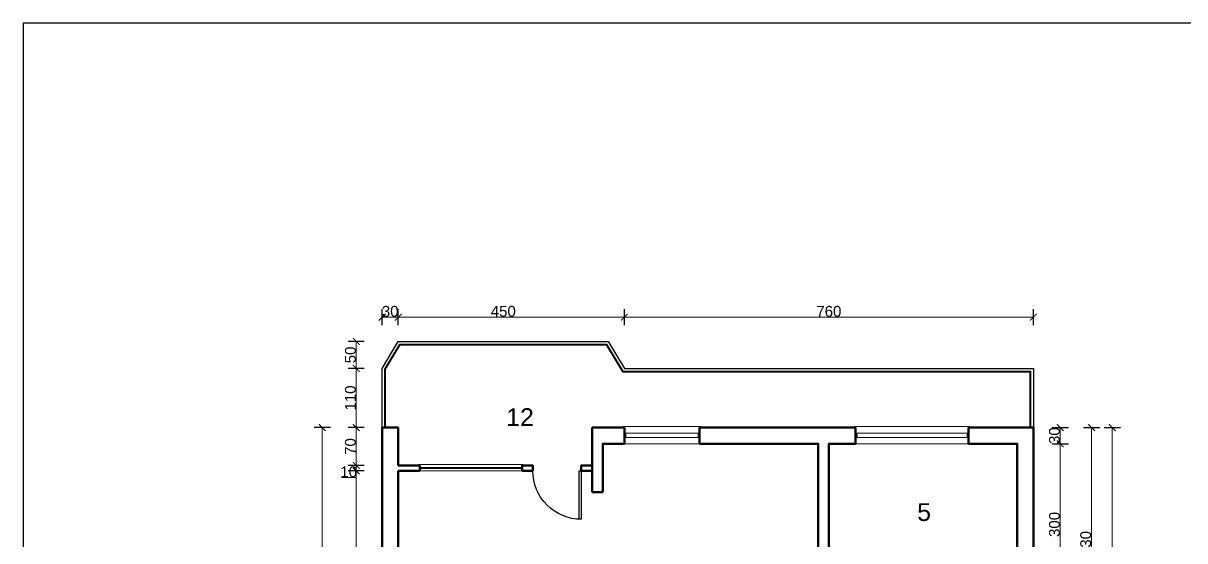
# Model space of a CAD drawing. Header units: millimetres. Extents: x -340 to 3490, y -738 to 2092.
# Drawn here: x -340 to 1818, y 1131 to 2092 of the extents above; entities that cross this region are included whole.
import ezdxf

# ---------------------------------------------------------------- set-up
doc = ezdxf.new("R2010")
doc.units = ezdxf.units.MM
doc.layers.add('BalkoniITerase', color=3, linetype='Continuous')
doc.layers.add('Vrata', color=1, linetype='Continuous')
for name, color, linetype, lineweight in [('Dimenzionisanje', 251, 'Continuous', 20), ('Dimenzionisanje @ 1', 251, 'Continuous', 20), ('Prozori', 6, 'Continuous', 5), ('Sastavnica', 250, 'Continuous', 30), ('Zidovi', 4, 'Continuous', 50)]:
    doc.layers.add(name, color=color, linetype=linetype, lineweight=lineweight)
doc.styles.get("Standard").update_dxf_attribs({"font": 'arial_2.ttf'})
doc.styles.add('teskt_stil', font='arial_2.ttf', dxfattribs={"height": 33})
doc.dimstyles.new('Dimenzionisanje', dxfattribs={"dimtxt": 20, "dimasz": 12.5, "dimexe": 1.25, "dimexo": 0.625, "dimtad": 1, "dimtoh": 1, "dimdec": 0, "dimtxsty": 'Standard', "dimblk": 'ARCHTICK', "dimcen": 2.5, "dimclrd": 5, "dimclre": 5, "dimclrt": 5, "dimadec": 0, "dimazin": 0, "dimtfac": 1, "dimtdec": 0, "dimtmove": 0, "dimatfit": 3, "dimldrblk": 'ARCHTICK', "dimfxl": 0, "dimlwd": 20, "dimarcsym": 0})

# ---------------------------------------------------------------- blocks, each defined once
blk = doc.blocks.new('Prozor_140_block')
at = {"layer": 'Prozori'}
for p, q in [((726.6, 505.7), (724.6, 505.7)), ((724.6, 505.7), (724.6, 361.7)), ((724.6, 361.7), (726.6, 361.7)), ((724.6, 361.7), (724.6, 361.7))]:
    blk.add_line(p, q, dxfattribs=at)
for points in [[(737.2, 503.8), (737.2, 363.8)], [(745.3, 503.8), (745.3, 363.8)], [(756.6, 503.8), (756.6, 363.8)]]:
    blk.add_lwpolyline(points, dxfattribs=at)
at = {"layer": 'Zidovi', "color": 6}
for p, q in [((737.2, 502.1), (745.3, 502.1)), ((737.2, 365.6), (745.3, 365.6))]:
    blk.add_line(p, q, dxfattribs=at)
blk = doc.blocks.new('Prozor_210_block')
at = {"layer": 'Prozori'}
for p in [(724.6, 575.7), (724.6, 361.7)]:
    blk.add_line(p, (724.6, 361.7), dxfattribs=at)
for points in [[(724.6, 575.7), (726.6, 575.7)], [(737.2, 573.8), (737.2, 363.8)], [(745.3, 573.8), (745.3, 363.8)], [(756.6, 573.8), (756.6, 363.8)], [(724.6, 361.7), (726.6, 361.7)]]:
    blk.add_lwpolyline(points, dxfattribs=at)
at = {"layer": 'Zidovi', "color": 6}
for p, q in [((737.2, 572.1), (745.3, 572.1)), ((737.2, 365.6), (745.3, 365.6))]:
    blk.add_line(p, q, dxfattribs=at)
blk = doc.blocks.new('_ArchTick')
at = {"color": 0, "linetype": 'ByBlock', "const_width": 0.15}
blk.add_lwpolyline([(-0.5, -0.5), (0.5, 0.5)], dxfattribs=at)
blk = doc.blocks.new('*D28')
at = {"layer": 'Defpoints', "color": 0, "transparency": 16777216}
for p in [(327.1, 1341.2), (278.9, 1270.9), (327.1, 1270.9)]:
    blk.add_point(p, dxfattribs=at)
at = {"layer": 'Dimenzionisanje', "color": 5, "lineweight": -2, "transparency": 16777216}
for p, q in [((293.9, 1341.2), (263.9, 1341.2)), ((293.9, 1270.9), (263.9, 1270.9))]:
    blk.add_line(p, q, dxfattribs=at)
at = {"layer": 'Dimenzionisanje', "color": 5, "linetype": 'Continuous', "lineweight": 20, "transparency": 16777216}
blk.add_line((278.9, 1341.2), (278.9, 1270.9), dxfattribs=at)
at = {"layer": 'Dimenzionisanje', "color": 5, "lineweight": 20, "transparency": 16777216, "xscale": 12.5, "yscale": 12.5, "zscale": 12.5}
for p, rotation in [((278.9, 1341.2), 90), ((278.9, 1270.9), 270)]:
    blk.add_blockref('_ArchTick', p, dxfattribs=dict(at, rotation=rotation))
at = {"layer": 'Dimenzionisanje', "color": 5, "transparency": 16777216, "insert": (268.1, 1306.1), "char_height": 20, "attachment_point": 5, "rotation": 90}
blk.add_mtext('70', dxfattribs=at)
blk = doc.blocks.new('*D29')
at = {"layer": 'Defpoints', "color": 0, "transparency": 16777216}
for p in [(278.9, 1260.8), (327.1, 1270.9), (356.9, 1260.8)]:
    blk.add_point(p, dxfattribs=at)
at = {"layer": 'Dimenzionisanje', "color": 5, "lineweight": -2, "transparency": 16777216}
for p, q in [((293.9, 1270.9), (263.9, 1270.9)), ((293.9, 1260.8), (263.9, 1260.8))]:
    blk.add_line(p, q, dxfattribs=at)
at = {"layer": 'Dimenzionisanje', "color": 5, "linetype": 'Continuous', "lineweight": 20, "transparency": 16777216}
for p, q in [((278.9, 1270.9), (278.9, 1260.8)), ((278.9, 1260.8), (278.9, 1248.3)), ((278.9, 1248.3), (251.6, 1248.3))]:
    blk.add_line(p, q, dxfattribs=at)
at = {"layer": 'Dimenzionisanje', "color": 5, "lineweight": 20, "transparency": 16777216, "xscale": 12.5, "yscale": 12.5, "zscale": 12.5}
for p, rotation in [((278.9, 1270.9), 90), ((278.9, 1260.8), 270)]:
    blk.add_blockref('_ArchTick', p, dxfattribs=dict(at, rotation=rotation))
at = {"layer": 'Dimenzionisanje', "color": 5, "transparency": 16777216, "insert": (264.9, 1259.1), "char_height": 20, "attachment_point": 5}
blk.add_mtext('10', dxfattribs=at)
blk = doc.blocks.new('Vrata_block')
blk.add_lwpolyline([(-8.4, 4.1), (-8.4, 94.1), (-4.4, 94.1), (-4.4, 4.1, -0.414214), (-94.4, 94.1)], format="xyb")
blk = doc.blocks.new('Prozor_190_block')
at = {"layer": 'Prozori'}
blk.add_line((744.6, 555.7), (744.6, 361.7), dxfattribs=at)
for points in [[(744.6, 555.7), (746.6, 555.7)], [(750.3, 553.8), (750.3, 363.8)], [(750.3, 551.8), (752.3, 551.8)], [(752.3, 553.8), (752.3, 363.8)], [(756.6, 553.8), (756.6, 363.8)], [(744.6, 361.7), (746.6, 361.7)], [(750.3, 365.9), (752.3, 365.9)]]:
    blk.add_lwpolyline(points, dxfattribs=at)
blk = doc.blocks.new('*D30')
at = {"layer": 'Defpoints', "color": 5, "lineweight": -2, "transparency": 16777216}
for p, q in [((293.9, 1260.8), (263.9, 1260.8)), ((293.9, 871.1), (263.9, 871.1))]:
    blk.add_line(p, q, dxfattribs=at)
at = {"layer": 'Defpoints', "color": 5, "linetype": 'Continuous', "lineweight": 20, "transparency": 16777216}
blk.add_line((278.9, 1260.8), (278.9, 871.1), dxfattribs=at)
at = {"layer": 'Defpoints', "color": 0, "transparency": 16777216}
for p in [(357, 1260.8), (278.9, 871.1), (357, 871.1)]:
    blk.add_point(p, dxfattribs=at)
at = {"layer": 'Defpoints', "color": 5, "lineweight": 20, "transparency": 16777216, "xscale": 12.5, "yscale": 12.5, "zscale": 12.5}
for p, rotation in [((278.9, 1260.8), 90), ((278.9, 871.1), 270)]:
    blk.add_blockref('_ArchTick', p, dxfattribs=dict(at, rotation=rotation))
at = {"layer": 'Defpoints', "color": 5, "transparency": 16777216, "insert": (268.1, 1066), "char_height": 20, "attachment_point": 5, "rotation": 90}
blk.add_mtext('390', dxfattribs=at)
blk = doc.blocks.new('*D32')
at = {"layer": 'Defpoints', "color": 0, "transparency": 16777216}
for p in [(327.1, 1341.2), (215.8, 801), (327.1, 801)]:
    blk.add_point(p, dxfattribs=at)
at = {"layer": 'Dimenzionisanje', "color": 5, "lineweight": -2, "transparency": 16777216}
for p, q in [((230.8, 1341.2), (200.8, 1341.2)), ((230.8, 801), (200.8, 801))]:
    blk.add_line(p, q, dxfattribs=at)
at = {"layer": 'Dimenzionisanje', "color": 5, "linetype": 'Continuous', "lineweight": 20, "transparency": 16777216}
blk.add_line((215.8, 1341.2), (215.8, 801), dxfattribs=at)
at = {"layer": 'Dimenzionisanje', "color": 5, "lineweight": 20, "transparency": 16777216, "xscale": 12.5, "yscale": 12.5, "zscale": 12.5}
for p, rotation in [((215.8, 1341.2), 90), ((215.8, 801), 270)]:
    blk.add_blockref('_ArchTick', p, dxfattribs=dict(at, rotation=rotation))
at = {"layer": 'Dimenzionisanje', "color": 5, "transparency": 16777216, "insert": (205, 1071.1), "char_height": 20, "attachment_point": 5, "rotation": 90}
blk.add_mtext('540', dxfattribs=at)
blk = doc.blocks.new('*D50')
at = {"layer": 'Defpoints', "color": 0, "transparency": 16777216}
for p in [(1499.2, 1311.3), (1587.1, 1311.3), (1499.1, 1011.6)]:
    blk.add_point(p, dxfattribs=at)
at = {"layer": 'Vrata', "color": 5, "lineweight": -2, "transparency": 16777216}
for p, q in [((1572.1, 1311.3), (1602.1, 1311.3)), ((1572.1, 1011.6), (1602.1, 1011.6))]:
    blk.add_line(p, q, dxfattribs=at)
at = {"layer": 'Vrata', "color": 5, "linetype": 'Continuous', "lineweight": 20, "transparency": 16777216}
blk.add_line((1587.1, 1011.6), (1587.1, 1311.3), dxfattribs=at)
at = {"layer": 'Vrata', "color": 5, "lineweight": 20, "transparency": 16777216, "xscale": 12.5, "yscale": 12.5, "zscale": 12.5}
for p, rotation in [((1587.1, 1311.3), 90), ((1587.1, 1011.6), 270)]:
    blk.add_blockref('_ArchTick', p, dxfattribs=dict(at, rotation=rotation))
at = {"layer": 'Vrata', "color": 5, "transparency": 16777216, "insert": (1576.3, 1161.4), "char_height": 20, "attachment_point": 5, "rotation": 90}
blk.add_mtext('300', dxfattribs=at)
blk = doc.blocks.new('*D51')
at = {"layer": 'Defpoints', "color": 0, "transparency": 16777216}
for p in [(1499.8, 1341.2), (1587.1, 1341.2), (1499.8, 1311.3)]:
    blk.add_point(p, dxfattribs=at)
at = {"layer": 'Vrata', "color": 5, "lineweight": -2, "transparency": 16777216}
for p, q in [((1572.1, 1341.2), (1602.1, 1341.2)), ((1572.1, 1311.3), (1602.1, 1311.3))]:
    blk.add_line(p, q, dxfattribs=at)
at = {"layer": 'Vrata', "color": 5, "linetype": 'Continuous', "lineweight": 20, "transparency": 16777216}
blk.add_line((1587.1, 1311.3), (1587.1, 1341.2), dxfattribs=at)
at = {"layer": 'Vrata', "color": 5, "lineweight": 20, "transparency": 16777216, "xscale": 12.5, "yscale": 12.5, "zscale": 12.5}
for p, rotation in [((1587.1, 1341.2), 90), ((1587.1, 1311.3), 270)]:
    blk.add_blockref('_ArchTick', p, dxfattribs=dict(at, rotation=rotation))
at = {"layer": 'Vrata', "color": 5, "transparency": 16777216, "insert": (1576.3, 1326.3), "char_height": 20, "attachment_point": 5, "rotation": 90}
blk.add_mtext('30', dxfattribs=at)
blk = doc.blocks.new('*D53')
at = {"layer": 'Defpoints', "color": 0, "transparency": 16777216}
for p in [(1537.1, 1341.2), (1645.3, 1341.2), (1537.1, 910.8)]:
    blk.add_point(p, dxfattribs=at)
at = {"layer": 'Dimenzionisanje', "color": 5, "lineweight": -2, "transparency": 16777216}
for p, q in [((1630.3, 1341.2), (1660.3, 1341.2)), ((1630.3, 910.8), (1660.3, 910.8))]:
    blk.add_line(p, q, dxfattribs=at)
at = {"layer": 'Dimenzionisanje', "color": 5, "linetype": 'Continuous', "lineweight": 20, "transparency": 16777216}
blk.add_line((1645.3, 910.8), (1645.3, 1341.2), dxfattribs=at)
at = {"layer": 'Dimenzionisanje', "color": 5, "lineweight": 20, "transparency": 16777216, "xscale": 12.5, "yscale": 12.5, "zscale": 12.5}
for p, rotation in [((1645.3, 1341.2), 90), ((1645.3, 910.8), 270)]:
    blk.add_blockref('_ArchTick', p, dxfattribs=dict(at, rotation=rotation))
at = {"layer": 'Dimenzionisanje', "color": 5, "transparency": 16777216, "insert": (1634.4, 1126), "char_height": 20, "attachment_point": 5, "rotation": 90}
blk.add_mtext('430', dxfattribs=at)
blk = doc.blocks.new('*D24')
at = {"layer": 'Defpoints', "color": 0, "transparency": 16777216}
for p in [(1537.1, 1341.2), (1537.1, 341.2), (1683.8, 341.2)]:
    blk.add_point(p, dxfattribs=at)
at = {"layer": 'Dimenzionisanje', "color": 5, "lineweight": -2, "transparency": 16777216}
for p, q in [((1668.8, 1341.2), (1698.8, 1341.2)), ((1668.8, 341.2), (1698.8, 341.2))]:
    blk.add_line(p, q, dxfattribs=at)
at = {"layer": 'Dimenzionisanje', "color": 5, "linetype": 'Continuous', "lineweight": 20, "transparency": 16777216}
blk.add_line((1683.8, 1341.2), (1683.8, 341.2), dxfattribs=at)
at = {"layer": 'Dimenzionisanje', "color": 5, "lineweight": 20, "transparency": 16777216, "xscale": 12.5, "yscale": 12.5, "zscale": 12.5}
for p, rotation in [((1683.8, 1341.2), 90), ((1683.8, 341.2), 270)]:
    blk.add_blockref('_ArchTick', p, dxfattribs=dict(at, rotation=rotation))
at = {"layer": 'Dimenzionisanje', "color": 5, "transparency": 16777216, "insert": (1673, 841.2), "char_height": 20, "attachment_point": 5, "rotation": 90}
blk.add_mtext('1000', dxfattribs=at)
blk = doc.blocks.new('*D54')
at = {"layer": 'Defpoints', "color": 0, "transparency": 16777216}
for p in [(356.9, 1546.3), (356.9, 1501.2), (327.1, 1451.2)]:
    blk.add_point(p, dxfattribs=at)
at = {"layer": 'Dimenzionisanje', "color": 5, "lineweight": -2, "transparency": 16777216}
for p, q in [((327.1, 1531.3), (327.1, 1561.3)), ((356.9, 1531.3), (356.9, 1561.3))]:
    blk.add_line(p, q, dxfattribs=at)
at = {"layer": 'Dimenzionisanje', "color": 5, "linetype": 'Continuous', "lineweight": 20, "transparency": 16777216}
blk.add_line((327.1, 1546.3), (356.9, 1546.3), dxfattribs=at)
at = {"layer": 'Dimenzionisanje', "color": 5, "lineweight": 20, "transparency": 16777216, "xscale": 12.5, "yscale": 12.5, "zscale": 12.5, "rotation": 180}
blk.add_blockref('_ArchTick', (327.1, 1546.3), dxfattribs=at)
at = {"layer": 'Dimenzionisanje', "color": 5, "lineweight": 20, "transparency": 16777216, "xscale": 12.5, "yscale": 12.5, "zscale": 12.5}
blk.add_blockref('_ArchTick', (356.9, 1546.3), dxfattribs=at)
at = {"layer": 'Dimenzionisanje', "color": 5, "transparency": 16777216, "insert": (342, 1557.1), "char_height": 20, "attachment_point": 5}
blk.add_mtext('30', dxfattribs=at)
blk = doc.blocks.new('*D25')
at = {"layer": 'Defpoints', "color": 0, "transparency": 16777216}
for p in [(278.9, 1501.2), (356.9, 1501.2), (327.1, 1451.2)]:
    blk.add_point(p, dxfattribs=at)
at = {"layer": 'Dimenzionisanje', "color": 5, "lineweight": -2, "transparency": 16777216}
for p, q in [((293.9, 1501.2), (263.9, 1501.2)), ((293.9, 1451.2), (263.9, 1451.2))]:
    blk.add_line(p, q, dxfattribs=at)
at = {"layer": 'Dimenzionisanje', "color": 5, "linetype": 'Continuous', "lineweight": 20, "transparency": 16777216}
blk.add_line((278.9, 1451.2), (278.9, 1501.2), dxfattribs=at)
at = {"layer": 'Dimenzionisanje', "color": 5, "lineweight": 20, "transparency": 16777216, "xscale": 12.5, "yscale": 12.5, "zscale": 12.5}
for p, rotation in [((278.9, 1501.2), 90), ((278.9, 1451.2), 270)]:
    blk.add_blockref('_ArchTick', p, dxfattribs=dict(at, rotation=rotation))
at = {"layer": 'Dimenzionisanje', "color": 5, "transparency": 16777216, "insert": (268.1, 1476.2), "char_height": 20, "attachment_point": 5, "rotation": 90}
blk.add_mtext('50', dxfattribs=at)
blk = doc.blocks.new('*D26')
at = {"layer": 'Defpoints', "color": 0, "transparency": 16777216}
for p in [(326.4, 1451.2), (278.9, 1341.2), (327.1, 1341.2)]:
    blk.add_point(p, dxfattribs=at)
at = {"layer": 'Dimenzionisanje', "color": 5, "lineweight": -2, "transparency": 16777216}
for p, q in [((293.9, 1451.2), (263.9, 1451.2)), ((293.9, 1341.2), (263.9, 1341.2))]:
    blk.add_line(p, q, dxfattribs=at)
at = {"layer": 'Dimenzionisanje', "color": 5, "linetype": 'Continuous', "lineweight": 20, "transparency": 16777216}
blk.add_line((278.9, 1451.2), (278.9, 1341.2), dxfattribs=at)
at = {"layer": 'Dimenzionisanje', "color": 5, "lineweight": 20, "transparency": 16777216, "xscale": 12.5, "yscale": 12.5, "zscale": 12.5}
for p, rotation in [((278.9, 1451.2), 90), ((278.9, 1341.2), 270)]:
    blk.add_blockref('_ArchTick', p, dxfattribs=dict(at, rotation=rotation))
at = {"layer": 'Dimenzionisanje', "color": 5, "transparency": 16777216, "insert": (268.1, 1396.2), "char_height": 20, "attachment_point": 5, "rotation": 90}
blk.add_mtext('110', dxfattribs=at)
blk = doc.blocks.new('*D55')
at = {"layer": 'Defpoints', "color": 0, "transparency": 16777216}
for p in [(777.1, 1546.3), (327.1, 1451.2), (777.1, 1451.2)]:
    blk.add_point(p, dxfattribs=at)
at = {"layer": 'Dimenzionisanje', "color": 5, "lineweight": -2, "transparency": 16777216}
for p, q in [((327.1, 1531.3), (327.1, 1561.3)), ((777.1, 1531.3), (777.1, 1561.3))]:
    blk.add_line(p, q, dxfattribs=at)
at = {"layer": 'Dimenzionisanje', "color": 5, "linetype": 'Continuous', "lineweight": 20, "transparency": 16777216}
blk.add_line((327.1, 1546.3), (777.1, 1546.3), dxfattribs=at)
at = {"layer": 'Dimenzionisanje', "color": 5, "lineweight": 20, "transparency": 16777216, "xscale": 12.5, "yscale": 12.5, "zscale": 12.5, "rotation": 180}
blk.add_blockref('_ArchTick', (327.1, 1546.3), dxfattribs=at)
at = {"layer": 'Dimenzionisanje', "color": 5, "lineweight": 20, "transparency": 16777216, "xscale": 12.5, "yscale": 12.5, "zscale": 12.5}
blk.add_blockref('_ArchTick', (777.1, 1546.3), dxfattribs=at)
at = {"layer": 'Dimenzionisanje', "color": 5, "transparency": 16777216, "insert": (552.1, 1557.1), "char_height": 20, "attachment_point": 5}
blk.add_mtext('450', dxfattribs=at)
blk = doc.blocks.new('*D56')
at = {"layer": 'Defpoints', "color": 0, "transparency": 16777216}
for p in [(1537.1, 1546.3), (777.1, 1451.2), (1537.1, 1451.2)]:
    blk.add_point(p, dxfattribs=at)
at = {"layer": 'Dimenzionisanje', "color": 5, "lineweight": -2, "transparency": 16777216}
for p, q in [((777.1, 1531.3), (777.1, 1561.3)), ((1537.1, 1531.3), (1537.1, 1561.3))]:
    blk.add_line(p, q, dxfattribs=at)
at = {"layer": 'Dimenzionisanje', "color": 5, "linetype": 'Continuous', "lineweight": 20, "transparency": 16777216}
blk.add_line((777.1, 1546.3), (1537.1, 1546.3), dxfattribs=at)
at = {"layer": 'Dimenzionisanje', "color": 5, "lineweight": 20, "transparency": 16777216, "xscale": 12.5, "yscale": 12.5, "zscale": 12.5, "rotation": 180}
blk.add_blockref('_ArchTick', (777.1, 1546.3), dxfattribs=at)
at = {"layer": 'Dimenzionisanje', "color": 5, "lineweight": 20, "transparency": 16777216, "xscale": 12.5, "yscale": 12.5, "zscale": 12.5}
blk.add_blockref('_ArchTick', (1537.1, 1546.3), dxfattribs=at)
at = {"layer": 'Dimenzionisanje', "color": 5, "transparency": 16777216, "insert": (1157.1, 1557.1), "char_height": 20, "attachment_point": 5}
blk.add_mtext('760', dxfattribs=at)
blk = doc.blocks.new('bdrthb')
at = {"layer": 'Sastavnica'}
blk.add_lwpolyline([(3948.66, 758.64), (4331.66, 758.64), (4331.66, 1041.64), (3948.66, 1041.64)], close=True, dxfattribs=at)

msp = doc.modelspace()

# ---------------------------------------------------------------- linework, layer by layer
at = {"layer": 'BalkoniITerase', "color": 250}
for points in [[(327.1, 1341.2), (327.1, 1451.2), (356.9, 1501.2), (747.1, 1501.2), (777.1, 1451.2), (1537.1, 1451.2), (1537.1, 1341.2)], [(332.2, 1341.2), (332.2, 1449.8), (359.8, 1496.1), (744.2, 1496.1), (774.2, 1446.1), (1531.9, 1446.1), (1531.9, 1341.2)], [(333.4, 1341.2), (333.4, 1449.5), (360.5, 1494.9), (743.5, 1494.9), (773.5, 1444.9), (1530.8, 1444.9), (1530.8, 1341.2)]]:
    msp.add_lwpolyline(points, dxfattribs=at)
at = {"layer": 'Zidovi', "color": 250}
for p, q in [((356.9, 1341.4), (327.1, 1341.2)), ((327.1, 1341.2), (327.1, 801)), ((777.1, 1341.2), (777.1, 1311.4)), ((1206.8, 1341.2), (916.8, 1341.2)), ((916.8, 1341.2), (916.8, 1311.4)), ((1537.1, 1341.2), (1416.8, 1341.2)), ((1416.8, 1341.2), (1416.8, 1311.3)), ((1537.1, 910.8), (1537.1, 1341.2)), ((356.9, 1311.4), (356.9, 1271)), ((717, 1311.4), (717, 1221.3)), ((356.9, 1271), (396.9, 1271)), ((396.9, 1261), (356.9, 1261)), ((356.9, 1261), (356.9, 871.1)), ((357, 1260.8), (356.9, 1260.8)), ((396.9, 1271), (396.9, 1261))]:
    msp.add_line(p, q, dxfattribs=at)
for points in [[(356.9, 1311.4), (356.9, 1341.4)], [(717, 1311.4), (717, 1341.2)], [(717, 1341.2), (777.1, 1341.2)], [(1157.2, 1011.4), (1157.2, 1311.4), (1206.8, 1311.4), (1206.8, 1341.2)], [(777.1, 1311.4), (737, 1311.4), (737, 1221.3)], [(916.8, 1311.4), (1137.5, 1311.4), (1137.5, 1021), (917, 1021)], [(1416.8, 1311.3), (1507.2, 1311.3), (1507.2, 1011.6)], [(607, 1261), (587, 1261), (587, 1271), (607, 1271), (607, 1261)], [(717, 1271), (697, 1271), (697, 1261), (717, 1261)], [(737, 1221.3), (717, 1221.3)]]:
    msp.add_lwpolyline(points, dxfattribs=at)

# ---------------------------------------------------------------- block references
at = {"layer": 'Sastavnica', "xscale": 10, "yscale": 10, "zscale": 10}
msp.add_blockref('bdrthb', (-39826.5, -8324.3), dxfattribs=at)
at = {"layer": 'Vrata', "color": 250}
msp.add_blockref('Vrata_block', (701.4, 1166.9), dxfattribs=at)
at = {"layer": 'Zidovi', "color": 250, "rotation": 270}
for name, p in [('Prozor_140_block', (413.2, 2067.9)), ('Prozor_210_block', (843, 2067.9)), ('Prozor_190_block', (33.1, 2017.6))]:
    msp.add_blockref(name, p, dxfattribs=at)

# ---------------------------------------------------------------- texts
at = {"layer": 'Dimenzionisanje @ 1', "color": 250, "char_height": 33, "attachment_point": 1, "style": 'teskt_stil'}
for s, width, insert in [('12', 5.521, (557.6, 1377.2)), ('5', 17.26, (1321.2, 1200.9))]:
    msp.add_mtext_dynamic_manual_height_columns(s, width=width, gutter_width=165, heights=[0], dxfattribs=dict(at, insert=insert))

# ---------------------------------------------------------------- dimensions: what is measured, and where the dimension line sits
at = {"layer": 'Defpoints', "color": 250}
dim = msp.add_linear_dim(base=(278.9, 871.1), p1=(357, 1260.8), p2=(357, 871.1), angle=90, dimstyle='Dimenzionisanje', override={"dimexe": 15, "dimfxl": 15, "dimfxlon": 1}, dxfattribs=at)
dim.commit()
dim.dimension.update_dxf_attribs({"geometry": '*D30', "text_midpoint": (268.1, 1066)})
at = {"layer": 'Dimenzionisanje', "color": 250}
for base, p1, p2, picture, middle in [((356.9, 1546.3), (327.1, 1451.2), (356.9, 1501.2), '*D54', (342, 1557.1)), ((777.1, 1546.3), (327.1, 1451.2), (777.1, 1451.2), '*D55', (552.1, 1557.1)), ((1537.1, 1546.3), (777.1, 1451.2), (1537.1, 1451.2), '*D56', (1157.1, 1557.1))]:
    dim = msp.add_linear_dim(base=base, p1=p1, p2=p2, dimstyle='Dimenzionisanje', override={"dimexe": 15, "dimfxl": 15, "dimfxlon": 1}, dxfattribs=at)
    dim.commit()
    dim.dimension.update_dxf_attribs({"geometry": picture, "text_midpoint": middle})
for base, p1, p2, picture, middle in [((278.9, 1501.2), (327.1, 1451.2), (356.9, 1501.2), '*D25', (268.1, 1476.2)), ((278.9, 1341.2), (326.4, 1451.2), (327.1, 1341.2), '*D26', (268.1, 1396.2)), ((215.8, 801), (327.1, 1341.2), (327.1, 801), '*D32', (205, 1071.1)), ((278.9, 1270.9), (327.1, 1341.2), (327.1, 1270.9), '*D28', (268.1, 1306.1)), ((1645.3, 1341.2), (1537.1, 910.8), (1537.1, 1341.2), '*D53', (1634.4, 1126)), ((1683.8, 341.2), (1537.1, 1341.2), (1537.1, 341.2), '*D24', (1673, 841.2)), ((278.9, 1260.8), (327.1, 1270.9), (356.9, 1260.8), '*D29', (264.9, 1259.1))]:
    dim = msp.add_linear_dim(base=base, p1=p1, p2=p2, angle=90, dimstyle='Dimenzionisanje', override={"dimexe": 15, "dimfxl": 15, "dimfxlon": 1}, dxfattribs=at)
    dim.commit()
    dim.dimension.update_dxf_attribs({"geometry": picture, "text_midpoint": middle})
at = {"layer": 'Vrata', "color": 250}
dim = msp.add_linear_dim(base=(1587.1, 1341.2), p1=(1499.8, 1311.3), p2=(1499.8, 1341.2), angle=90, dimstyle='Dimenzionisanje', override={"dimexe": 15, "dimfxl": 15, "dimfxlon": 1}, dxfattribs=at)
dim.commit()
dim.dimension.update_dxf_attribs({"geometry": '*D51', "text_midpoint": (1576.3, 1326.3)})
dim = msp.add_linear_dim(base=(1587.1, 1311.3), p1=(1499.1, 1011.6), p2=(1499.2, 1311.3), angle=90, dimstyle='Dimenzionisanje', override={"dimexe": 15, "dimfxl": 15, "dimfxlon": 1}, dxfattribs=at)
dim.commit()
dim.dimension.update_dxf_attribs({"geometry": '*D50', "text_midpoint": (1587.1, 1161.4), "dimtype": 160})

doc.saveas('drawing.dxf')
